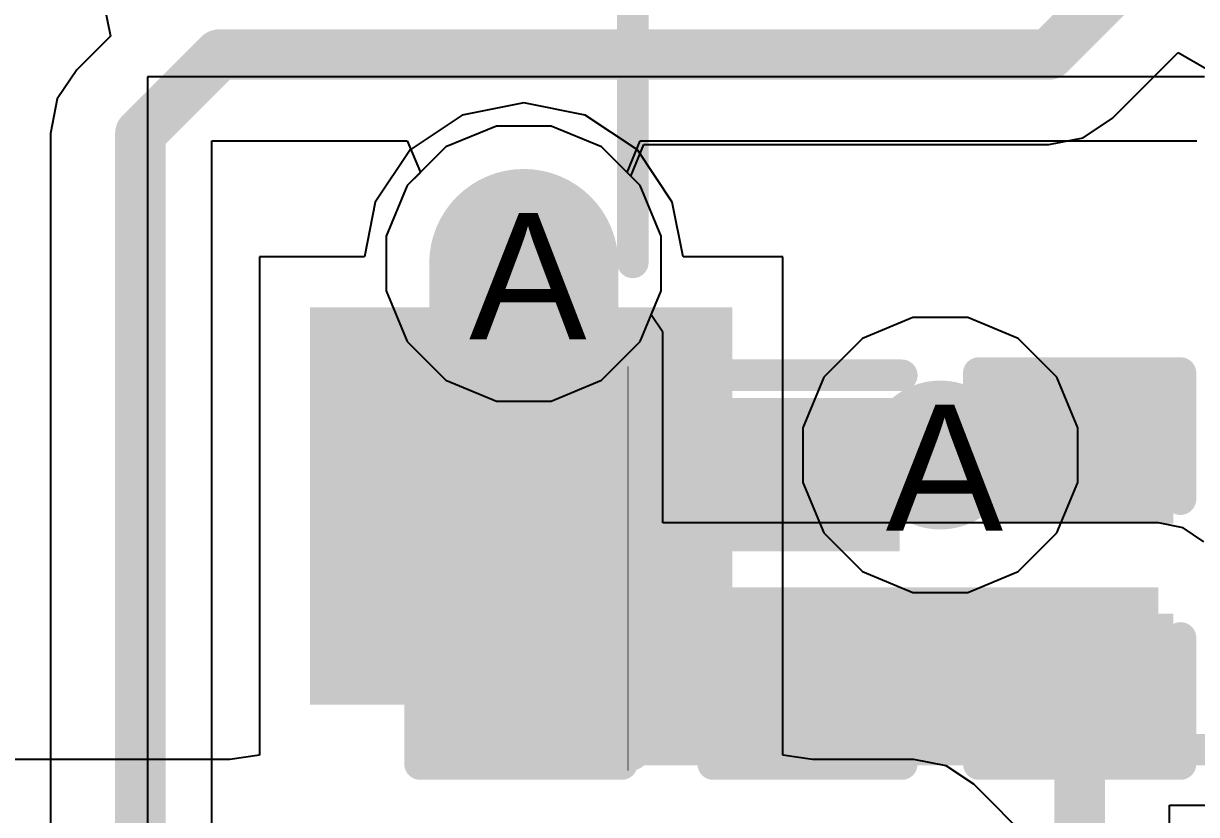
# Model space of a CAD drawing. Header units: inches. Extents: x 0 to 5271, y 0 to 5417.
# Drawn here: x 38.086 to 42.813, y 97.739 to 100.925 of the extents above; entities that cross this region are included whole.
import ezdxf

# ---------------------------------------------------------------- set-up
doc = ezdxf.new("R2010")
doc.units = ezdxf.units.IN
for name, color, linetype in [('Bottom Layer', 5, 'Continuous'), ('Bottom Overlay', 54, 'Continuous'), ('Bottom Paste', 16, 'Continuous'), ('Bottom Solder', 6, 'Continuous'), ('Drill Drawing', 1, 'Continuous'), ('L2_GND1', 16, 'Continuous'), ('L3_SIG1', 76, 'Continuous'), ('L4_PWR', 90, 'Continuous'), ('L5_GND2', 156, 'Continuous'), ('L6_SIG2', 130, 'Continuous'), ('L7_GND3', 216, 'Continuous'), ('Top Layer', 1, 'Continuous'), ('Top Overlay', 2, 'Continuous'), ('Top Paste', 8, 'Continuous'), ('Top Solder', 216, 'Continuous'), ('Via Holes', 16, 'Continuous')]:
    doc.layers.add(name, color=color, linetype=linetype)
doc.styles.add('Arial', font='', dxfattribs={"height": 0.2})
doc.styles.get('Arial').set_extended_font_data('Arial')

# ---------------------------------------------------------------- blocks, each defined once
blk = doc.blocks.new('PJ_332D_6A_4')
at = {"layer": 'Top Layer'}
blk.add_hatch(color=1, dxfattribs=at).paths.add_polyline_path([(-4.399940399999999, -4.9749075), (-4.399940399999999, -3.4749105), (-2.7999436, -3.4749105), (-2.7999436, -4.9749075)])
at = {"layer": 'Top Paste'}
blk.add_hatch(color=8, dxfattribs=at).paths.add_polyline_path([(-4.399940399999999, -4.9749075), (-4.399940399999999, -3.4749105), (-2.7999436, -3.4749105), (-2.7999436, -4.9749075)])
at = {"layer": 'Top Solder'}
blk.add_hatch(color=216, dxfattribs=at).paths.add_polyline_path([(-4.4507404, -5.025707499999999), (-4.4507404, -3.4241105), (-2.7491436, -3.4241105), (-2.7491436, -5.025707499999999)])
at = {"layer": 'Top Overlay'}
for points in [[(-3.1500064, -3.243783199999999, 0.127, 0.127, 0), (-3.1500064, 0.2939288, 0.127, 0.127, 0)], [(-3.1500064, -5.2060856, 0.127, 0.127, 0), (2.5688544, -5.2060856, 0.127, 0.127, 0)], [(-3.1500064, -5.2249324, 0.127, 0.127, 0), (-3.1500064, -5.2060856, 0.127, 0.127, 0)]]:
    blk.add_lwpolyline(points, format="xyseb", dxfattribs=at)
for points in [[(-3.181756399999999, -3.243783199999999, 0.0635, 0.0635, 1), (-3.1182564, -3.243783199999999, 0.0635, 0.0635, 1)], [(-3.181756399999999, -5.2060856, 0.0635, 0.0635, 1), (-3.1182564, -5.2060856, 0.0635, 0.0635, 1)], [(-3.181756399999999, -5.2060856, 0.0635, 0.0635, 1), (-3.1182564, -5.2060856, 0.0635, 0.0635, 1)], [(-3.181756399999999, -5.2249324, 0.0635, 0.0635, 1), (-3.1182564, -5.2249324, 0.0635, 0.0635, 1)]]:
    blk.add_lwpolyline(points, format="xyseb", close=True, dxfattribs=at)
blk = doc.blocks.new('DFN1006_2L__B__D____________B_11')
at = {"layer": 'Bottom Layer'}
for points in [[(-0.5249925999999999, 0.3499993), (-0.1249934, 0.3499993), (-0.1249934, -0.3499993), (-0.5249925999999999, -0.3499993)], [(0.1249934, 0.3499993), (0.5249925999999999, 0.3499993), (0.5249925999999999, -0.3499993), (0.1249934, -0.3499993)]]:
    blk.add_hatch(color=5, dxfattribs=at).paths.add_polyline_path(points)
at = {"layer": 'Bottom Paste'}
for points in [[(-0.5249925999999999, 0.3499993), (-0.1249934, 0.3499993), (-0.1249934, -0.3499993), (-0.5249925999999999, -0.3499993)], [(0.1249934, 0.3499993), (0.5249925999999999, 0.3499993), (0.5249925999999999, -0.3499993), (0.1249934, -0.3499993)]]:
    blk.add_hatch(color=16, dxfattribs=at).paths.add_polyline_path(points)
at = {"layer": 'Bottom Solder'}
for points in [[(-0.5757926, 0.4007992999999999), (-0.07419339999999999, 0.4007992999999999), (-0.07419339999999999, -0.4007992999999999), (-0.5757926, -0.4007992999999999)], [(0.07419339999999999, 0.4007992999999999), (0.5757926, 0.4007992999999999), (0.5757926, -0.4007992999999999), (0.07419339999999999, -0.4007992999999999)]]:
    blk.add_hatch(color=6, dxfattribs=at).paths.add_polyline_path(points)
at = {"layer": 'Bottom Overlay'}
for points in [[(-0.6283451999999999, 0.3691382, 0.127, 0.127, 0), (-0.5283199999999999, 0.4691634, 0.127, 0.127, 0)], [(-0.254, 0.4691634, 0.127, 0.127, 0), (-0.5283199999999999, 0.4691634, 0.127, 0.127, 0)], [(0.5283199999999999, 0.4691634, 0.127, 0.127, 0), (0.254, 0.4691634, 0.127, 0.127, 0)], [(0.6283451999999999, 0.3691382, 0.127, 0.127, 0), (0.5283199999999999, 0.4691634, 0.127, 0.127, 0)], [(-0.782955, -0.3500374, 0.127, 0.127, 0), (-0.782955, 0.4099813999999999, 0.127, 0.127, 0)], [(0.782955, -0.3500374, 0.127, 0.127, 0), (0.782955, 0.4099813999999999, 0.127, 0.127, 0)], [(-0.6283451999999999, -0.3691382, 0.127, 0.127, 0), (-0.6283451999999999, 0.3691382, 0.127, 0.127, 0)], [(0.6283451999999999, -0.3691382, 0.127, 0.127, 0), (0.6283451999999999, 0.3691382, 0.127, 0.127, 0)], [(-0.5283199999999999, -0.4691634, 0.127, 0.127, 0), (-0.6283451999999999, -0.3691382, 0.127, 0.127, 0)], [(0.5283199999999999, -0.4691634, 0.127, 0.127, 0), (0.6283451999999999, -0.3691382, 0.127, 0.127, 0)], [(-0.498348, -0.4691634, 0.127, 0.127, 0), (-0.5283199999999999, -0.4691634, 0.127, 0.127, 0)], [(-0.254, -0.4691634, 0.127, 0.127, 0), (-0.498348, -0.4691634, 0.127, 0.127, 0)], [(0.498348, -0.4691634, 0.127, 0.127, 0), (0.254, -0.4691634, 0.127, 0.127, 0)], [(0.5283199999999999, -0.4691634, 0.127, 0.127, 0), (0.498348, -0.4691634, 0.127, 0.127, 0)]]:
    blk.add_lwpolyline(points, format="xyseb", dxfattribs=at)
for points in [[(-0.56007, 0.4691634, 0.0635, 0.0635, 1), (-0.49657, 0.4691634, 0.0635, 0.0635, 1)], [(-0.56007, 0.4691634, 0.0635, 0.0635, 1), (-0.49657, 0.4691634, 0.0635, 0.0635, 1)], [(-0.2857499999999999, 0.4691634, 0.0635, 0.0635, 1), (-0.22225, 0.4691634, 0.0635, 0.0635, 1)], [(0.22225, 0.4691634, 0.0635, 0.0635, 1), (0.2857499999999999, 0.4691634, 0.0635, 0.0635, 1)], [(0.49657, 0.4691634, 0.0635, 0.0635, 1), (0.56007, 0.4691634, 0.0635, 0.0635, 1)], [(0.49657, 0.4691634, 0.0635, 0.0635, 1), (0.56007, 0.4691634, 0.0635, 0.0635, 1)], [(-0.8147049999999999, 0.4099813999999999, 0.0635, 0.0635, 1), (-0.751205, 0.4099813999999999, 0.0635, 0.0635, 1)], [(0.751205, 0.4099813999999999, 0.0635, 0.0635, 1), (0.8147049999999999, 0.4099813999999999, 0.0635, 0.0635, 1)], [(-0.6600952, 0.3691382, 0.0635, 0.0635, 1), (-0.5965951999999999, 0.3691382, 0.0635, 0.0635, 1)], [(-0.6600952, 0.3691382, 0.0635, 0.0635, 1), (-0.5965951999999999, 0.3691382, 0.0635, 0.0635, 1)], [(0.5965951999999999, 0.3691382, 0.0635, 0.0635, 1), (0.6600952, 0.3691382, 0.0635, 0.0635, 1)], [(0.5965951999999999, 0.3691382, 0.0635, 0.0635, 1), (0.6600952, 0.3691382, 0.0635, 0.0635, 1)], [(-0.8147049999999999, -0.3500374, 0.0635, 0.0635, 1), (-0.751205, -0.3500374, 0.0635, 0.0635, 1)], [(-0.6600952, -0.3691382, 0.0635, 0.0635, 1), (-0.5965951999999999, -0.3691382, 0.0635, 0.0635, 1)], [(-0.6600952, -0.3691382, 0.0635, 0.0635, 1), (-0.5965951999999999, -0.3691382, 0.0635, 0.0635, 1)], [(0.5965951999999999, -0.3691382, 0.0635, 0.0635, 1), (0.6600952, -0.3691382, 0.0635, 0.0635, 1)], [(0.5965951999999999, -0.3691382, 0.0635, 0.0635, 1), (0.6600952, -0.3691382, 0.0635, 0.0635, 1)], [(0.751205, -0.3500374, 0.0635, 0.0635, 1), (0.8147049999999999, -0.3500374, 0.0635, 0.0635, 1)], [(-0.56007, -0.4691634, 0.0635, 0.0635, 1), (-0.49657, -0.4691634, 0.0635, 0.0635, 1)], [(-0.56007, -0.4691634, 0.0635, 0.0635, 1), (-0.49657, -0.4691634, 0.0635, 0.0635, 1)], [(-0.530098, -0.4691634, 0.0635, 0.0635, 1), (-0.466598, -0.4691634, 0.0635, 0.0635, 1)], [(-0.530098, -0.4691634, 0.0635, 0.0635, 1), (-0.466598, -0.4691634, 0.0635, 0.0635, 1)], [(-0.2857499999999999, -0.4691634, 0.0635, 0.0635, 1), (-0.22225, -0.4691634, 0.0635, 0.0635, 1)], [(0.22225, -0.4691634, 0.0635, 0.0635, 1), (0.2857499999999999, -0.4691634, 0.0635, 0.0635, 1)], [(0.466598, -0.4691634, 0.0635, 0.0635, 1), (0.530098, -0.4691634, 0.0635, 0.0635, 1)], [(0.466598, -0.4691634, 0.0635, 0.0635, 1), (0.530098, -0.4691634, 0.0635, 0.0635, 1)], [(0.49657, -0.4691634, 0.0635, 0.0635, 1), (0.56007, -0.4691634, 0.0635, 0.0635, 1)], [(0.49657, -0.4691634, 0.0635, 0.0635, 1), (0.56007, -0.4691634, 0.0635, 0.0635, 1)]]:
    blk.add_lwpolyline(points, format="xyseb", close=True, dxfattribs=at)
blk = doc.blocks.new('RES_0402_B_443')
at = {"layer": 'Bottom Layer'}
for points in [[(-0.24129492, 0.31747968), (-0.24129492, -0.31752032), (-0.69849492, -0.31752032), (-0.69849492, 0.31747968)], [(0.6985050799999999, 0.31747968), (0.6985050799999999, -0.31752032), (0.24130508, -0.31752032), (0.2413050799999999, 0.31747968)]]:
    blk.add_hatch(color=5, dxfattribs=at).paths.add_polyline_path(points)
at = {"layer": 'Bottom Paste'}
for points in [[(-0.24129492, 0.31747968), (-0.24129492, -0.31752032), (-0.69849492, -0.31752032), (-0.69849492, 0.31747968)], [(0.6985050799999999, 0.31747968), (0.6985050799999999, -0.31752032), (0.24130508, -0.31752032), (0.2413050799999999, 0.31747968)]]:
    blk.add_hatch(color=16, dxfattribs=at).paths.add_polyline_path(points)
at = {"layer": 'Bottom Solder'}
for points in [[(-0.18629376, 0.37248084), (-0.1862937599999999, -0.37252148), (-0.7534960799999999, -0.37252148), (-0.7534960799999999, 0.37248084)], [(0.75350624, 0.37248084), (0.75350624, -0.37252148), (0.18630392, -0.37252148), (0.18630392, 0.37248084)]]:
    blk.add_hatch(color=6, dxfattribs=at).paths.add_polyline_path(points)
at = {"layer": 'Bottom Overlay'}
for points in [[(-0.78739492, -0.4064203199999999, 0.127, 0.127, 0), (-0.78739492, 0.40637968, 0.127, 0.127, 0)], [(0.7874050799999999, 0.40637968, 0.127, 0.127, 0), (-0.78739492, 0.40637968, 0.127, 0.127, 0)], [(0.81280508, 0.4317796799999999, 0.0032258, 0.0032258, 0), (-0.81279492, 0.4317796799999999, 0.0032258, 0.0032258, 0)], [(0.7874050799999999, -0.4064203199999999, 0.127, 0.127, 0), (0.7874050799999999, 0.40637968, 0.127, 0.127, 0)], [(0.7874050799999999, -0.4064203199999999, 0.127, 0.127, 0), (-0.78739492, -0.4064203199999999, 0.127, 0.127, 0)]]:
    blk.add_lwpolyline(points, format="xyseb", dxfattribs=at)
for points in [[(-0.81914492, 0.40637968, 0.0635, 0.0635, 1), (-0.7556449199999999, 0.40637968, 0.0635, 0.0635, 1)], [(-0.81914492, 0.40637968, 0.0635, 0.0635, 1), (-0.7556449199999999, 0.40637968, 0.0635, 0.0635, 1)], [(-0.8136000999999999, 0.4317796799999999, 0.0016129, 0.0016129, 1), (-0.8119897399999999, 0.4317796799999999, 0.0016129, 0.0016129, 1)], [(0.75565508, 0.40637968, 0.0635, 0.0635, 1), (0.8191550799999999, 0.40637968, 0.0635, 0.0635, 1)], [(0.75565508, 0.40637968, 0.0635, 0.0635, 1), (0.8191550799999999, 0.40637968, 0.0635, 0.0635, 1)], [(0.8119998999999999, 0.4317796799999999, 0.0016129, 0.0016129, 1), (0.81361026, 0.4317796799999999, 0.0016129, 0.0016129, 1)], [(-0.81914492, -0.4064203199999999, 0.0635, 0.0635, 1), (-0.7556449199999999, -0.4064203199999999, 0.0635, 0.0635, 1)], [(-0.81914492, -0.4064203199999999, 0.0635, 0.0635, 1), (-0.7556449199999999, -0.4064203199999999, 0.0635, 0.0635, 1)], [(0.75565508, -0.4064203199999999, 0.0635, 0.0635, 1), (0.8191550799999999, -0.4064203199999999, 0.0635, 0.0635, 1)], [(0.75565508, -0.4064203199999999, 0.0635, 0.0635, 1), (0.8191550799999999, -0.4064203199999999, 0.0635, 0.0635, 1)]]:
    blk.add_lwpolyline(points, format="xyseb", close=True, dxfattribs=at)
blk = doc.blocks.new('C___0402_B_645')
at = {"layer": 'Bottom Layer'}
for points in [[(-0.2413, 0.3175), (-0.2412999999999999, -0.3175), (-0.6985, -0.3175), (-0.6985, 0.3175)], [(0.6985, 0.3175), (0.6985, -0.3175), (0.2413, -0.3175), (0.2412999999999999, 0.3175)]]:
    blk.add_hatch(color=5, dxfattribs=at).paths.add_polyline_path(points)
at = {"layer": 'Bottom Paste'}
for points in [[(-0.2413, 0.3175), (-0.2412999999999999, -0.3175), (-0.6985, -0.3175), (-0.6985, 0.3175)], [(0.6985, 0.3175), (0.6985, -0.3175), (0.2413, -0.3175), (0.2412999999999999, 0.3175)]]:
    blk.add_hatch(color=16, dxfattribs=at).paths.add_polyline_path(points)
at = {"layer": 'Bottom Solder'}
for points in [[(-0.18130012, 0.37749988), (-0.18130012, -0.37749988), (-0.7584998799999999, -0.37749988), (-0.7584998799999999, 0.37749988)], [(0.7584998799999999, 0.37749988), (0.7584998799999999, -0.37749988), (0.18130012, -0.37749988), (0.18130012, 0.37749988)]]:
    blk.add_hatch(color=6, dxfattribs=at).paths.add_polyline_path(points)
at = {"layer": 'Bottom Overlay'}
for points in [[(-0.7874, 0.4064, 0.127, 0.127, 0), (-0.7874, -0.4064, 0.127, 0.127, 0)], [(-0.7874, 0.4064, 0.127, 0.127, 0), (-0.2794, 0.4064, 0.127, 0.127, 0)], [(0.2794, 0.4064, 0.127, 0.127, 0), (0.7874, 0.4064, 0.127, 0.127, 0)], [(0.7874, 0.4064, 0.127, 0.127, 0), (0.7874, -0.4064, 0.127, 0.127, 0)], [(-0.7874, -0.4064, 0.127, 0.127, 0), (-0.2794, -0.4064, 0.127, 0.127, 0)], [(0.2794, -0.4064, 0.127, 0.127, 0), (0.7874, -0.4064, 0.127, 0.127, 0)]]:
    blk.add_lwpolyline(points, format="xyseb", dxfattribs=at)
for points in [[(-0.8191499999999999, 0.4064, 0.0635, 0.0635, 1), (-0.7556499999999999, 0.4064, 0.0635, 0.0635, 1)], [(-0.8191499999999999, 0.4064, 0.0635, 0.0635, 1), (-0.7556499999999999, 0.4064, 0.0635, 0.0635, 1)], [(-0.31115, 0.4064, 0.0635, 0.0635, 1), (-0.24765, 0.4064, 0.0635, 0.0635, 1)], [(0.24765, 0.4064, 0.0635, 0.0635, 1), (0.31115, 0.4064, 0.0635, 0.0635, 1)], [(0.7556499999999999, 0.4064, 0.0635, 0.0635, 1), (0.8191499999999999, 0.4064, 0.0635, 0.0635, 1)], [(0.7556499999999999, 0.4064, 0.0635, 0.0635, 1), (0.8191499999999999, 0.4064, 0.0635, 0.0635, 1)], [(-0.8191499999999999, -0.4064, 0.0635, 0.0635, 1), (-0.7556499999999999, -0.4064, 0.0635, 0.0635, 1)], [(-0.8191499999999999, -0.4064, 0.0635, 0.0635, 1), (-0.7556499999999999, -0.4064, 0.0635, 0.0635, 1)], [(-0.31115, -0.4064, 0.0635, 0.0635, 1), (-0.24765, -0.4064, 0.0635, 0.0635, 1)], [(0.24765, -0.4064, 0.0635, 0.0635, 1), (0.31115, -0.4064, 0.0635, 0.0635, 1)], [(0.7556499999999999, -0.4064, 0.0635, 0.0635, 1), (0.8191499999999999, -0.4064, 0.0635, 0.0635, 1)], [(0.7556499999999999, -0.4064, 0.0635, 0.0635, 1), (0.8191499999999999, -0.4064, 0.0635, 0.0635, 1)]]:
    blk.add_lwpolyline(points, format="xyseb", close=True, dxfattribs=at)

msp = doc.modelspace()

# ---------------------------------------------------------------- hatches: boundary and pattern name
at = {"layer": 'Bottom Layer'}
h = msp.add_hatch(color=5, dxfattribs=at)
edge = h.paths.add_edge_path()
edge.add_arc((40.10203308, 99.95821511999999), 0.2999994, 0, 360)
h = msp.add_hatch(color=5, dxfattribs=at)
edge = h.paths.add_edge_path()
edge.add_arc((41.78040919999999, 99.18701016), 0.2999994, 0, 360)
msp.add_hatch(color=5, dxfattribs=at).paths.add_polyline_path([(39.77314372, 98.0313), (42.65929999999999, 98.0313), (42.65929999999999, 98.65453472), (39.77314372, 98.65453472)])
at = {"layer": 'L2_GND1'}
h = msp.add_hatch(color=16, dxfattribs=at)
edge = h.paths.add_edge_path()
edge.add_arc((40.10203308, 99.95821511999999), 0.2999994, 0, 360)
h = msp.add_hatch(color=16, dxfattribs=at)
edge = h.paths.add_edge_path()
edge.add_arc((41.78040919999999, 99.18701016), 0.2999994, 0, 360)
at = {"layer": 'L3_SIG1'}
h = msp.add_hatch(color=76, dxfattribs=at)
edge = h.paths.add_edge_path()
edge.add_arc((40.10203308, 99.95821511999999), 0.2999994, 0, 360)
h = msp.add_hatch(color=76, dxfattribs=at)
edge = h.paths.add_edge_path()
edge.add_arc((41.78040919999999, 99.18701016), 0.2999994, 0, 360)
at = {"layer": 'L4_PWR'}
h = msp.add_hatch(color=90, dxfattribs=at)
edge = h.paths.add_edge_path()
edge.add_arc((40.10203308, 99.95821511999999), 0.2999994, 0, 360)
h = msp.add_hatch(color=90, dxfattribs=at)
edge = h.paths.add_edge_path()
edge.add_arc((41.78040919999999, 99.18701016), 0.2999994, 0, 360)
at = {"layer": 'L5_GND2'}
h = msp.add_hatch(color=156, dxfattribs=at)
edge = h.paths.add_edge_path()
edge.add_arc((40.10203308, 99.95821511999999), 0.2999994, 0, 360)
h = msp.add_hatch(color=156, dxfattribs=at)
edge = h.paths.add_edge_path()
edge.add_arc((41.78040919999999, 99.18701016), 0.2999994, 0, 360)
at = {"layer": 'L6_SIG2'}
h = msp.add_hatch(color=130, dxfattribs=at)
edge = h.paths.add_edge_path()
edge.add_arc((40.10203308, 99.95821511999999), 0.2999994, 0, 360)
h = msp.add_hatch(color=130, dxfattribs=at)
edge = h.paths.add_edge_path()
edge.add_arc((41.78040919999999, 99.18701016), 0.2999994, 0, 360)
at = {"layer": 'L7_GND3'}
h = msp.add_hatch(color=216, dxfattribs=at)
edge = h.paths.add_edge_path()
edge.add_arc((40.10203308, 99.95821511999999), 0.2999994, 0, 360)
h = msp.add_hatch(color=216, dxfattribs=at)
edge = h.paths.add_edge_path()
edge.add_arc((41.78040919999999, 99.18701016), 0.2999994, 0, 360)
at = {"layer": 'Top Layer'}
h = msp.add_hatch(color=1, dxfattribs=at)
edge = h.paths.add_edge_path()
edge.add_arc((40.10203308, 99.95821511999999), 0.2999994, 0, 360)
h = msp.add_hatch(color=1, dxfattribs=at)
edge = h.paths.add_edge_path()
edge.add_arc((41.78040919999999, 99.18701016), 0.2999994, 0, 360)
at = {"layer": 'Via Holes'}
h = msp.add_hatch(color=7, dxfattribs=at)
edge = h.paths.add_edge_path()
edge.add_arc((40.10203308, 99.95821511999999), 0.1499997, 0, 360)
h = msp.add_hatch(color=7, dxfattribs=at)
edge = h.paths.add_edge_path()
edge.add_arc((41.78040919999999, 99.18701016), 0.1499997, 0, 360)

# ---------------------------------------------------------------- linework, layer by layer
at = {"layer": 'Bottom Layer'}
for p, q in [((38.41198312, 100.99926968), (38.43676082, 100.87470808)), ((38.43676082, 100.87470808), (38.3008251, 100.7387749)), ((42.47387492, 100.54352256), (42.73885533999999, 100.80850298)), ((42.73885533999999, 100.80850298), (42.852721, 100.7427627)), ((38.3008251, 100.7387749), (38.22223242, 100.6211475)), ((38.22223242, 100.6211475), (38.19463024, 100.4824)), ((42.35624752, 100.46492988), (42.47387492, 100.54352256)), ((38.19463024, 100.4824), (38.19463278, 100.4823873)), ((38.19463278, 100.4823873), (38.19463278, 96.42802151999999)), ((40.53339112, 100.31033024), (40.58599706, 100.43733024)), ((40.58599706, 100.43733024), (42.21748732, 100.43733024)), ((42.21748732, 100.43733024), (42.21750002, 100.4373277)), ((42.21750002, 100.4373277), (42.35624752, 100.46492988)), ((40.57169177999999, 100.27202958), (40.53339112, 100.31033024)), ((40.65603248, 100.06841302), (40.57169177999999, 100.27202958)), ((40.65603248, 99.84801721999999), (40.65603248, 100.06841302)), ((40.61599699999999, 99.75136513999999), (40.65603248, 99.84801721999999)), ((40.66214626, 99.6823), (40.61599699999999, 99.75136513999999)), ((40.66214372, 98.91351058), (40.66214372, 99.6823)), ((40.66214372, 99.6823), (40.66214626, 99.6823)), ((42.65929999999999, 98.91351058), (40.66214372, 98.91351058)), ((42.75840572, 98.89379763999999), (42.65929999999999, 98.91351058)), ((42.84242384, 98.83765856), (42.75840572, 98.89379763999999)), ((42.70436722, 92.71155193999999), (42.70436722, 97.7773)), ((42.70436722, 97.7773), (42.9133, 97.7773))]:
    msp.add_line(p, q, dxfattribs=at)
for points in [[(42.21750002, 100.79989746, 0.2032, 0.2032, 0), (43.053, 101.63539744, 0.2032, 0.2032, 0)], [(38.5572, 100.4824, 0.2032, 0.2032, 0), (38.87469745999999, 100.79989746, 0.2032, 0.2032, 0)], [(38.87469745999999, 100.79989746, 0.2032, 0.2032, 0), (42.21750002, 100.79989746, 0.2032, 0.2032, 0)], [(38.5572, 95.85374275999999, 0.2032, 0.2032, 0), (38.5572, 100.4824, 0.2032, 0.2032, 0)], [(40.10202292, 99.95820495999999, 0.508, 0.508, 0), (40.10203308, 99.95821511999999, 0.508, 0.508, 0)], [(40.10202292, 99.19969999999999, 0.3809999999999999, 0.3809999999999999, 0), (40.10202292, 99.95820495999999, 0.3809999999999999, 0.3809999999999999, 0)], [(41.78041936, 99.18699999999998, 0.3809999999999999, 0.3809999999999999, 0), (42.3672, 99.18699999999998, 0.3809999999999999, 0.3809999999999999, 0)], [(42.3418, 92.56136936, 0.2032, 0.2032, 0), (42.3418, 98.2599, 0.2032, 0.2032, 0)]]:
    msp.add_lwpolyline(points, format="xyseb", dxfattribs=at)
for points in [[(38.82389746, 100.79989746, 0.1016, 0.1016, 1), (38.92549746, 100.79989746, 0.1016, 0.1016, 1)], [(38.82389746, 100.79989746, 0.1016, 0.1016, 1), (38.92549746, 100.79989746, 0.1016, 0.1016, 1)], [(42.16670002, 100.79989746, 0.1016, 0.1016, 1), (42.26830002, 100.79989746, 0.1016, 0.1016, 1)], [(42.16670002, 100.79989746, 0.1016, 0.1016, 1), (42.26830002, 100.79989746, 0.1016, 0.1016, 1)], [(38.5064, 100.4824, 0.1016, 0.1016, 1), (38.608, 100.4824, 0.1016, 0.1016, 1)], [(38.5064, 100.4824, 0.1016, 0.1016, 1), (38.608, 100.4824, 0.1016, 0.1016, 1)], [(39.97502292, 99.95820495999999, 0.254, 0.254, 1), (40.22902292, 99.95820495999999, 0.254, 0.254, 1)], [(39.97503308, 99.95821511999999, 0.254, 0.254, 1), (40.22903307999999, 99.95821511999999, 0.254, 0.254, 1)], [(40.00677292, 99.95820495999999, 0.1905, 0.1905, 1), (40.19727292, 99.95820495999999, 0.1905, 0.1905, 1)], [(40.00677292, 99.19969999999999, 0.1905, 0.1905, 1), (40.19727292, 99.19969999999999, 0.1905, 0.1905, 1)], [(41.68516936, 99.18699999999998, 0.1905, 0.1905, 1), (41.87566936, 99.18699999999998, 0.1905, 0.1905, 1)], [(42.27195, 99.18699999999998, 0.1905, 0.1905, 1), (42.46245, 99.18699999999998, 0.1905, 0.1905, 1)], [(42.291, 98.2599, 0.1016, 0.1016, 1), (42.3926, 98.2599, 0.1016, 0.1016, 1)]]:
    msp.add_lwpolyline(points, format="xyseb", close=True, dxfattribs=at)
at = {"layer": 'L2_GND1'}
for p, q in [((39.99183518, 100.51221452), (39.78821861999999, 100.42787382)), ((40.21223098, 100.51221452), (39.99183518, 100.51221452)), ((40.41584754, 100.42787382), (40.21223098, 100.51221452)), ((39.78821861999999, 100.42787382), (39.63237438, 100.27202958)), ((40.57169177999999, 100.27202958), (40.41584754, 100.42787382)), ((39.63237438, 100.27202958), (39.54803368, 100.06841302)), ((40.65603248, 100.06841302), (40.57169177999999, 100.27202958)), ((39.54803368, 100.06841302), (39.54803368, 99.84801721999999)), ((40.65603248, 99.84801721999999), (40.65603248, 100.06841302)), ((39.54803368, 99.84801721999999), (39.63237438, 99.64440065999999)), ((40.57169177999999, 99.64440065999999), (40.65603248, 99.84801721999999)), ((41.6702113, 99.74100956), (41.46659474, 99.65666886)), ((41.8906071, 99.74100956), (41.6702113, 99.74100956)), ((42.09422366, 99.65666886), (41.8906071, 99.74100956)), ((39.63237438, 99.64440065999999), (39.78821861999999, 99.48855642)), ((40.41584754, 99.48855642), (40.57169177999999, 99.64440065999999)), ((41.46659474, 99.65666886), (41.3107505, 99.50082462)), ((42.2500679, 99.50082462), (42.09422366, 99.65666886)), ((41.3107505, 99.50082462), (41.2264098, 99.29720805999999)), ((42.3344086, 99.29720805999999), (42.2500679, 99.50082462)), ((39.78821861999999, 99.48855642), (39.99183518, 99.40421572)), ((40.21223098, 99.40421572), (40.41584754, 99.48855642)), ((39.99183518, 99.40421572), (40.21223098, 99.40421572)), ((41.2264098, 99.29720805999999), (41.2264098, 99.07681225999998)), ((42.3344086, 99.07681225999998), (42.3344086, 99.29720805999999)), ((41.2264098, 99.07681225999998), (41.3107505, 98.8731957)), ((42.2500679, 98.8731957), (42.3344086, 99.07681225999998)), ((41.3107505, 98.8731957), (41.46659474, 98.71735146)), ((42.09422366, 98.71735146), (42.2500679, 98.8731957)), ((41.46659474, 98.71735146), (41.6702113, 98.63301075999999)), ((41.8906071, 98.63301075999999), (42.09422366, 98.71735146)), ((41.6702113, 98.63301075999999), (41.8906071, 98.63301075999999))]:
    msp.add_line(p, q, dxfattribs=at)
at = {"layer": 'L3_SIG1'}
for p, q in [((39.99183518, 100.51221452), (39.78821861999999, 100.42787382)), ((40.21223098, 100.51221452), (39.99183518, 100.51221452)), ((40.41584754, 100.42787382), (40.21223098, 100.51221452)), ((39.78821861999999, 100.42787382), (39.63237438, 100.27202958)), ((40.57169177999999, 100.27202958), (40.41584754, 100.42787382)), ((39.63237438, 100.27202958), (39.54803368, 100.06841302)), ((40.65603248, 100.06841302), (40.57169177999999, 100.27202958)), ((39.54803368, 100.06841302), (39.54803368, 99.84801721999999)), ((40.65603248, 99.84801721999999), (40.65603248, 100.06841302)), ((39.54803368, 99.84801721999999), (39.63237438, 99.64440065999999)), ((40.57169177999999, 99.64440065999999), (40.65603248, 99.84801721999999)), ((39.63237438, 99.64440065999999), (39.78821861999999, 99.48855642)), ((40.41584754, 99.48855642), (40.57169177999999, 99.64440065999999)), ((39.78821861999999, 99.48855642), (39.99183518, 99.40421572)), ((40.21223098, 99.40421572), (40.41584754, 99.48855642)), ((39.99183518, 99.40421572), (40.21223098, 99.40421572))]:
    msp.add_line(p, q, dxfattribs=at)
at = {"layer": 'L4_PWR'}
for p, q in [((42.84420946, 100.711), (38.58667416, 100.711)), ((38.58667416, 100.711), (38.58667416, 76.46271727999999)), ((38.84565001999999, 92.95725884), (38.84565001999999, 100.45202414)), ((38.84565001999999, 100.45202414), (39.632763, 100.45202414)), ((39.632763, 100.45202414), (39.68536894, 100.32502414)), ((40.51869721999999, 100.32502414), (40.57130315999999, 100.45202414)), ((40.57130315999999, 100.45202414), (42.81371421999999, 100.45202414)), ((39.68536894, 100.32502414), (39.63237438, 100.27202958)), ((40.57169177999999, 100.27202958), (40.51869721999999, 100.32502414)), ((39.63237438, 100.27202958), (39.54803368, 100.06841302)), ((40.65603248, 100.06841302), (40.57169177999999, 100.27202958)), ((39.54803368, 100.06841302), (39.54803368, 99.84801721999999)), ((40.65603248, 99.84801721999999), (40.65603248, 100.06841302)), ((39.54803368, 99.84801721999999), (39.63237438, 99.64440065999999)), ((40.57169177999999, 99.64440065999999), (40.65603248, 99.84801721999999)), ((41.6702113, 99.74100956), (41.46659474, 99.65666886)), ((41.8906071, 99.74100956), (41.6702113, 99.74100956)), ((42.09422366, 99.65666886), (41.8906071, 99.74100956)), ((39.63237438, 99.64440065999999), (39.78821861999999, 99.48855642)), ((40.41584754, 99.48855642), (40.57169177999999, 99.64440065999999)), ((41.46659474, 99.65666886), (41.3107505, 99.50082462)), ((42.2500679, 99.50082462), (42.09422366, 99.65666886)), ((41.3107505, 99.50082462), (41.2264098, 99.29720805999999)), ((42.3344086, 99.29720805999999), (42.2500679, 99.50082462)), ((39.78821861999999, 99.48855642), (39.99183518, 99.40421572)), ((40.21223098, 99.40421572), (40.41584754, 99.48855642)), ((39.99183518, 99.40421572), (40.21223098, 99.40421572)), ((41.2264098, 99.29720805999999), (41.2264098, 99.07681225999998)), ((42.3344086, 99.07681225999998), (42.3344086, 99.29720805999999)), ((41.2264098, 99.07681225999998), (41.3107505, 98.8731957)), ((42.2500679, 98.8731957), (42.3344086, 99.07681225999998)), ((41.3107505, 98.8731957), (41.46659474, 98.71735146)), ((42.09422366, 98.71735146), (42.2500679, 98.8731957)), ((41.46659474, 98.71735146), (41.6702113, 98.63301075999999)), ((41.8906071, 98.63301075999999), (42.09422366, 98.71735146)), ((41.6702113, 98.63301075999999), (41.8906071, 98.63301075999999))]:
    msp.add_line(p, q, dxfattribs=at)
at = {"layer": 'L5_GND2'}
for p, q in [((39.99183518, 100.51221452), (39.78821861999999, 100.42787382)), ((40.21223098, 100.51221452), (39.99183518, 100.51221452)), ((40.41584754, 100.42787382), (40.21223098, 100.51221452)), ((39.78821861999999, 100.42787382), (39.63237438, 100.27202958)), ((40.57169177999999, 100.27202958), (40.41584754, 100.42787382)), ((39.63237438, 100.27202958), (39.54803368, 100.06841302)), ((40.65603248, 100.06841302), (40.57169177999999, 100.27202958)), ((39.54803368, 100.06841302), (39.54803368, 99.84801721999999)), ((40.65603248, 99.84801721999999), (40.65603248, 100.06841302)), ((39.54803368, 99.84801721999999), (39.63237438, 99.64440065999999)), ((40.57169177999999, 99.64440065999999), (40.65603248, 99.84801721999999)), ((39.63237438, 99.64440065999999), (39.78821861999999, 99.48855642)), ((40.41584754, 99.48855642), (40.57169177999999, 99.64440065999999)), ((39.78821861999999, 99.48855642), (39.99183518, 99.40421572)), ((40.21223098, 99.40421572), (40.41584754, 99.48855642)), ((39.99183518, 99.40421572), (40.21223098, 99.40421572))]:
    msp.add_line(p, q, dxfattribs=at)
at = {"layer": 'L6_SIG2'}
for p, q in [((39.99183518, 100.51221452), (39.78821861999999, 100.42787382)), ((40.21223098, 100.51221452), (39.99183518, 100.51221452)), ((40.41584754, 100.42787382), (40.21223098, 100.51221452)), ((39.78821861999999, 100.42787382), (39.63237438, 100.27202958)), ((40.57169177999999, 100.27202958), (40.41584754, 100.42787382)), ((39.63237438, 100.27202958), (39.54803368, 100.06841302)), ((40.65603248, 100.06841302), (40.57169177999999, 100.27202958)), ((39.54803368, 100.06841302), (39.54803368, 99.84801721999999)), ((40.65603248, 99.84801721999999), (40.65603248, 100.06841302)), ((39.54803368, 99.84801721999999), (39.63237438, 99.64440065999999)), ((40.57169177999999, 99.64440065999999), (40.65603248, 99.84801721999999)), ((39.63237438, 99.64440065999999), (39.78821861999999, 99.48855642)), ((40.41584754, 99.48855642), (40.57169177999999, 99.64440065999999)), ((39.78821861999999, 99.48855642), (39.99183518, 99.40421572)), ((40.21223098, 99.40421572), (40.41584754, 99.48855642)), ((39.99183518, 99.40421572), (40.21223098, 99.40421572))]:
    msp.add_line(p, q, dxfattribs=at)
at = {"layer": 'L7_GND3'}
for p, q in [((39.99183518, 100.51221452), (39.78821861999999, 100.42787382)), ((40.21223098, 100.51221452), (39.99183518, 100.51221452)), ((40.41584754, 100.42787382), (40.21223098, 100.51221452)), ((39.78821861999999, 100.42787382), (39.63237438, 100.27202958)), ((40.57169177999999, 100.27202958), (40.41584754, 100.42787382)), ((39.63237438, 100.27202958), (39.54803368, 100.06841302)), ((40.65603248, 100.06841302), (40.57169177999999, 100.27202958)), ((39.54803368, 100.06841302), (39.54803368, 99.84801721999999)), ((40.65603248, 99.84801721999999), (40.65603248, 100.06841302)), ((39.54803368, 99.84801721999999), (39.63237438, 99.64440065999999)), ((40.57169177999999, 99.64440065999999), (40.65603248, 99.84801721999999)), ((39.63237438, 99.64440065999999), (39.78821861999999, 99.48855642)), ((40.41584754, 99.48855642), (40.57169177999999, 99.64440065999999)), ((39.78821861999999, 99.48855642), (39.99183518, 99.40421572)), ((40.21223098, 99.40421572), (40.41584754, 99.48855642)), ((39.99183518, 99.40421572), (40.21223098, 99.40421572))]:
    msp.add_line(p, q, dxfattribs=at)
at = {"layer": 'Top Layer'}
for p, q in [((40.10203308, 100.60565604), (39.85426878, 100.55637242)), ((40.34979738, 100.55637242), (40.10203308, 100.60565604)), ((39.85426878, 100.55637242), (39.64422347999999, 100.41602472)), ((40.55984268, 100.41602472), (40.34979738, 100.55637242)), ((39.64422347999999, 100.41602472), (39.50387577999999, 100.20597942)), ((40.70019038, 100.20597942), (40.55984268, 100.41602472)), ((39.50387577999999, 100.20597942), (39.4600557, 99.98567759999999)), ((40.74401046, 99.98567759999999), (40.70019038, 100.20597942)), ((39.0376156, 99.98567759999999), (39.03761306, 97.97768314)), ((39.4600557, 99.98567759999999), (39.0376156, 99.98567759999999)), ((41.1456124, 99.98567759999999), (40.74401046, 99.98567759999999)), ((41.1456124, 98.08823156), (41.1456124, 99.98567759999999)), ((41.14561493999999, 97.97768314), (41.1456124, 98.08823156)), ((39.03761306, 97.97768314), (38.91743296, 97.96122901999999)), ((41.26580011999999, 97.96122901999999), (41.14561493999999, 97.97768314)), ((38.91743296, 97.96122901999999), (35.4411026, 97.96122901999999)), ((41.67387652, 97.96122901999999), (41.26580011999999, 97.96122901999999)), ((41.67388921999999, 97.96123156), (41.67387652, 97.96122901999999)), ((41.8043614, 97.93527784), (41.67388921999999, 97.96123156)), ((41.91497078, 97.86137146), (41.8043614, 97.93527784)), ((42.8879635, 96.8883762), (41.91497078, 97.86137146))]:
    msp.add_line(p, q, dxfattribs=at)
msp.add_lwpolyline([(40.10203308, 99.04381511999999, 0.7619999999999999, 0.7619999999999999, 0), (40.10203308, 99.95821511999999, 0.7619999999999999, 0.7619999999999999, 0)], format="xyseb", dxfattribs=at)
for points in [[(39.91153308, 99.95821511999999, 0.3809999999999999, 0.3809999999999999, 1), (40.29253308, 99.95821511999999, 0.3809999999999999, 0.3809999999999999, 1)], [(39.91153308, 99.04381511999999, 0.3809999999999999, 0.3809999999999999, 1), (40.29253308, 99.04381511999999, 0.3809999999999999, 0.3809999999999999, 1)]]:
    msp.add_lwpolyline(points, format="xyseb", close=True, dxfattribs=at)

# ---------------------------------------------------------------- block references
msp.add_blockref('PJ_332D_6A_4', (43.691556, 103.2065881))
for name, p, rotation in [('RES_0402_B_443', (40.09066404, 98.72980507999999), 270), ('DFN1006_2L__B__D____________B_11', (41.21530492, 98.725355), 270), ('C___0402_B_645', (42.3418, 98.7298), 90)]:
    msp.add_blockref(name, p, dxfattribs=dict(rotation=rotation))

# ---------------------------------------------------------------- texts
at = {"layer": 'Drill Drawing', "style": 'Arial'}
for p in [(39.88195477999999, 99.65349893999999), (41.5603309, 98.88229398)]:
    msp.add_text('A', height=0.508, dxfattribs=at).set_placement(p)

doc.saveas('drawing.dxf')
